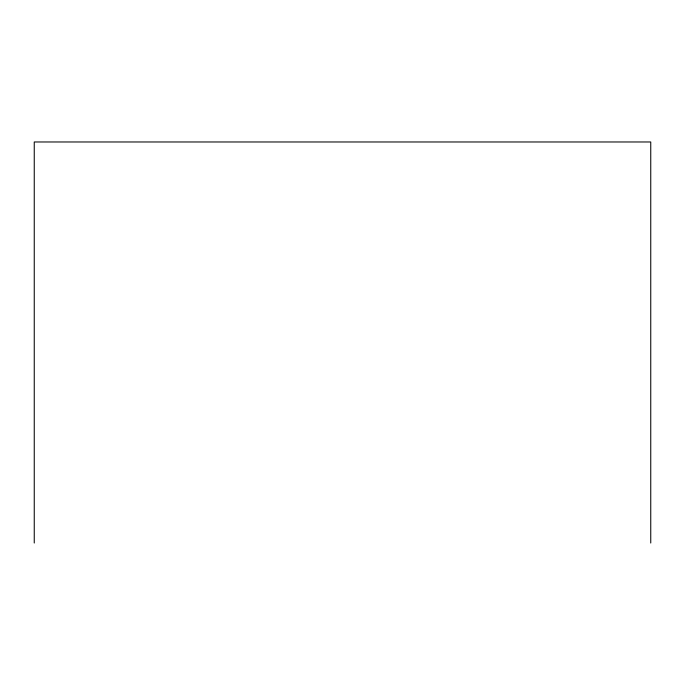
<?xml version="1.0" encoding="UTF-8"?>
<svg xmlns="http://www.w3.org/2000/svg" width="685" height="685" viewBox="0 0 685 685"><rect width="100%" height="100%" fill="white"/><g stroke="black" fill="none" stroke-linecap="round" stroke-linejoin="round"><path stroke-width="1.03" d="M650.75 543.025L650.75 141.975L34.25 141.975L34.25 543.025"/></g></svg>
